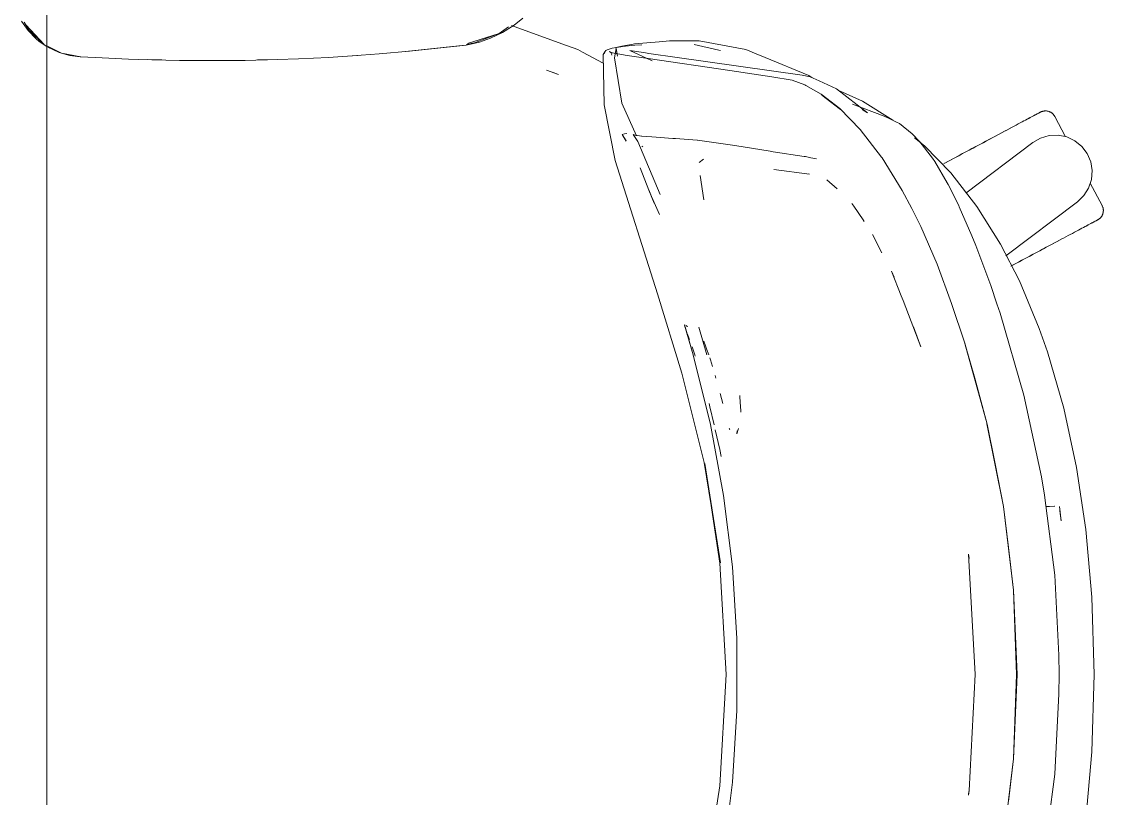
# Model space of a CAD drawing. Header units: millimetres. Extents: x 155927 to 295199, y -4084 to 97293.
# Drawn here: x 202041.3 to 202449.4, y 32101.7 to 32394.6 of the extents above; entities that cross this region are included whole.
import ezdxf

# ---------------------------------------------------------------- set-up
doc = ezdxf.new("R2010")
doc.units = ezdxf.units.MM
doc.header["$MEASUREMENT"] = 0
doc.layers.add('G-IMPT', color=8, linetype='CONTINUOUS', lineweight=9)
doc.layers.add('I-FURN', color=8, linetype='CONTINUOUS', lineweight=9)

msp = doc.modelspace()

# ---------------------------------------------------------------- linework, layer by layer
at = {"layer": 'G-IMPT'}
for p, q in [((202230.41, 32395.87), (202227.1, 32393.25)), ((202043.79, 32391.28), (202041.34, 32394.74)), ((202042.27, 32394.38), (202044.16, 32391.23)), ((202042.96, 32393.32), (202049.87, 32385.92)), ((202042.96, 32393.32), (202044.24, 32391.85)), ((202046.65, 32388.24), (202043.79, 32391.28)), ((202044.16, 32391.23), (202049.87, 32385.92)), ((202044.38, 32391.69), (202047.45, 32388.16)), ((202221.45, 32390.13), (202225.03, 32392.55)), ((202222.78, 32390.52), (202227.1, 32393.25)), ((202226.21, 32393.13), (202245.15, 32386.19)), ((202046.65, 32388.24), (202047.97, 32387.1)), ((202049.87, 32385.92), (202047.45, 32388.16)), ((202050.83, 32385.15), (202047.97, 32387.1)), ((202221.45, 32390.13), (202209.6, 32386.31)), ((202218.75, 32389.23), (202209.6, 32386.31)), ((202212.23, 32386.52), (202221.45, 32390.13)), ((202218.2, 32388.33), (202214.06, 32386.88)), ((202222.78, 32390.52), (202218.2, 32388.33)), ((202221.45, 32390.13), (202218.75, 32389.23)), ((202281.83, 32386.98), (202285.79, 32387.32)), ((202289.96, 32387.32), (202285.79, 32387.32)), ((202296.92, 32387.29), (202289.96, 32387.32)), ((202296.92, 32387.29), (202314.62, 32384.05)), ((202052.1, 32384.82), (202050.83, 32385.45)), ((202051.19, 32384.9), (202055.52, 32382.91)), ((202052.1, 32384.82), (202056.36, 32382.72)), ((202187.66, 32383.38), (202176.27, 32382.39)), ((202209.1, 32385.73), (202186.15, 32383.27)), ((202186.15, 32383.27), (202206.28, 32385.4)), ((202209.1, 32385.73), (202187.66, 32383.38)), ((202209.1, 32385.73), (202206.28, 32385.4)), ((202209.1, 32385.73), (202214.06, 32386.88)), ((202209.18, 32385.94), (202212.23, 32386.52)), ((202245.15, 32386.19), (202251.12, 32384)), ((202252.88, 32383.08), (202251.12, 32384)), ((202260.78, 32378.93), (202252.88, 32383.08)), ((202260.71, 32382.12), (202261.32, 32383.16)), ((202261.19, 32382.53), (202261.32, 32383.16)), ((202261.19, 32382.53), (202261.3, 32383.08)), ((202261.32, 32383.16), (202261.3, 32383.08)), ((202261.7, 32383.65), (202261.32, 32383.16)), ((202262.23, 32383.97), (202261.7, 32383.65)), ((202262.23, 32383.97), (202264.1, 32384.52)), ((202263.59, 32382.93), (202263.08, 32383.33)), ((202264.18, 32382.77), (202263.08, 32383.33)), ((202267.37, 32385.06), (202264.1, 32384.52)), ((202265.7, 32384.46), (202265.01, 32380.88)), ((202267.79, 32385.32), (202265.46, 32384.87)), ((202266.19, 32381.59), (202265.46, 32384.87)), ((202266.19, 32381.59), (202265.7, 32384.46)), ((202267.37, 32385.06), (202267.99, 32385.14)), ((202272.04, 32386.13), (202267.79, 32385.32)), ((202267.99, 32385.14), (202272.68, 32385.65)), ((202270.8, 32383.74), (202279.2, 32379.75)), ((202270.8, 32383.74), (202271.66, 32383.59)), ((202276.69, 32382.76), (202271.66, 32383.59)), ((202272.51, 32386.17), (202272.04, 32386.13)), ((202272.51, 32386.17), (202281.83, 32386.98)), ((202272.68, 32385.65), (202275.27, 32385.87)), ((202295.06, 32385.88), (202304.37, 32383.84)), ((202304.37, 32383.84), (202304.94, 32383.68)), ((202314.62, 32384.05), (202318.48, 32382.46)), ((202059.47, 32381.85), (202055.52, 32382.91)), ((202056.36, 32382.72), (202063.71, 32381.35)), ((202063.48, 32381.35), (202059.47, 32381.85)), ((202069.15, 32381.06), (202063.48, 32381.35)), ((202069.15, 32381.06), (202081.71, 32380.45)), ((202085.25, 32380.32), (202081.71, 32380.45)), ((202100.92, 32379.95), (202085.25, 32380.32)), ((202088.65, 32380.27), (202091.98, 32380.12)), ((202094.2, 32380.12), (202091.98, 32380.12)), ((202100.92, 32379.95), (202105.43, 32379.89)), ((202105.43, 32379.89), (202120.15, 32379.9)), ((202125.62, 32379.97), (202120.15, 32379.9)), ((202125.62, 32379.97), (202137.92, 32380.27)), ((202132.39, 32380.11), (202130.32, 32380.11)), ((202134.05, 32380.19), (202132.39, 32380.11)), ((202145.8, 32380.56), (202137.92, 32380.27)), ((202145.8, 32380.56), (202157.11, 32381.1)), ((202165.98, 32381.66), (202157.11, 32381.1)), ((202165.98, 32381.66), (202176.27, 32382.39)), ((202168.02, 32381.8), (202166.12, 32381.71)), ((202168.02, 32381.8), (202169.44, 32381.93)), ((202261.1, 32363.14), (202260.71, 32382.12)), ((202264.18, 32382.77), (202263.56, 32382.94)), ((202263.56, 32382.94), (202269.83, 32381.83)), ((202263.59, 32382.93), (202263.91, 32382.39)), ((202263.99, 32381.89), (202263.91, 32382.39)), ((202267.73, 32363.84), (202265.01, 32380.88)), ((202269.83, 32381.83), (202277.68, 32380.72)), ((202276.69, 32382.76), (202277.98, 32382.54)), ((202277.68, 32380.72), (202308.56, 32376.16)), ((202288.65, 32381.1), (202277.98, 32382.54)), ((202288.65, 32381.1), (202335.86, 32374.43)), ((202321.85, 32381.07), (202318.48, 32382.46)), ((202338.3, 32374.27), (202321.85, 32381.07)), ((202243.84, 32374.59), (202239.38, 32376.23)), ((202239.38, 32376.23), (202243.26, 32374.85)), ((202243.84, 32374.59), (202243.26, 32374.85)), ((202308.56, 32376.16), (202324.32, 32373.77)), ((202331.99, 32372.47), (202324.32, 32373.77)), ((202331.99, 32372.47), (202336.78, 32370.71)), ((202335.86, 32374.43), (202338.85, 32373.78)), ((202339.47, 32373.5), (202338.3, 32374.27)), ((202342.22, 32372.22), (202338.85, 32373.78)), ((202342.22, 32372.22), (202348.74, 32369.18)), ((202337.21, 32370.5), (202336.78, 32370.71)), ((202343.04, 32367.21), (202337.21, 32370.5)), ((202343.04, 32367.21), (202350.01, 32361.79)), ((202350.22, 32361.49), (202343.27, 32366.89)), ((202343.27, 32366.89), (202346.64, 32364.3)), ((202360.45, 32360.24), (202348.74, 32369.18)), ((202349.93, 32368.51), (202358.56, 32364.53)), ((202261.1, 32363.14), (202265.29, 32342.18)), ((202267.73, 32363.84), (202273.34, 32351.49)), ((202350.22, 32361.49), (202346.64, 32364.3)), ((202354.79, 32363.47), (202366.7, 32358.96)), ((202358.56, 32364.53), (202370, 32357.4)), ((202357.74, 32353.89), (202350.01, 32361.79)), ((202360.45, 32360.24), (202358.41, 32361.4)), ((202368.92, 32357.89), (202366.7, 32358.96)), ((202371.36, 32356.71), (202368.92, 32357.89)), ((202372.5, 32356.1), (202371.36, 32356.71)), ((202372.5, 32356.1), (202377.36, 32352.24)), ((202267.87, 32352.01), (202267.93, 32352.03)), ((202267.87, 32352.01), (202269.46, 32349.55)), ((202268.81, 32352.31), (202267.93, 32352.03)), ((202269.46, 32349.55), (202267.93, 32352.03)), ((202267.93, 32352.03), (202269.42, 32349.56)), ((202269.66, 32352.41), (202268.81, 32352.31)), ((202272.8, 32351.72), (202272.08, 32352)), ((202272.08, 32352), (202273.84, 32349.34)), ((202272.8, 32351.72), (202272.81, 32351.71)), ((202275.19, 32351.42), (202272.81, 32351.71)), ((202275.19, 32351.42), (202275.27, 32351.41)), ((202279.15, 32351.12), (202275.27, 32351.41)), ((202287.01, 32350.55), (202279.15, 32351.12)), ((202287.99, 32350.48), (202287.01, 32350.55)), ((202296.23, 32349.86), (202287.99, 32350.48)), ((202357.74, 32353.89), (202365.76, 32343.46)), ((202377.36, 32352.24), (202380.26, 32349.21)), ((202381.93, 32347.79), (202378.25, 32350.79)), ((202273.84, 32349.34), (202282.27, 32329.36)), ((202275.29, 32347.62), (202275.72, 32347.35)), ((202296.23, 32349.86), (202296.31, 32349.85)), ((202310.38, 32347.82), (202296.31, 32349.85)), ((202310.38, 32347.82), (202323.74, 32345.71)), ((202380.26, 32349.21), (202384.97, 32343.08)), ((202381.93, 32347.79), (202391.88, 32337.5)), ((202281.28, 32291.94), (202265.29, 32342.18)), ((202296.97, 32341.47), (202298.61, 32342.75)), ((202323.74, 32345.71), (202324.25, 32345.63)), ((202324.86, 32345.53), (202324.25, 32345.63)), ((202324.86, 32345.53), (202336.58, 32343.73)), ((202336.58, 32343.73), (202337.05, 32343.66)), ((202339.03, 32343.23), (202337.05, 32343.66)), ((202341.2, 32342.77), (202339.03, 32343.23)), ((202365.93, 32343.2), (202365.76, 32343.46)), ((202369.81, 32337.1), (202365.93, 32343.2)), ((202384.97, 32343.08), (202385.83, 32341.79)), ((202277.97, 32330.99), (202274.72, 32339.46)), ((202325.16, 32338.85), (202338.52, 32337.07)), ((202390.57, 32333.79), (202385.83, 32341.79)), ((202297.33, 32336.53), (202298.73, 32327.36)), ((202297.33, 32336.53), (202297.37, 32336.18)), ((202338.52, 32337.07), (202338.04, 32337.22)), ((202349.01, 32331.57), (202345.11, 32334.91)), ((202369.81, 32337.1), (202373.58, 32330.87)), ((202401.69, 32324.9), (202391.88, 32337.5)), ((202279.99, 32326.09), (202277.97, 32331.2)), ((202277.97, 32331.2), (202280, 32326.08)), ((202277.97, 32330.99), (202279.99, 32326.09)), ((202377.15, 32324.08), (202373.58, 32330.87)), ((202390.87, 32333.19), (202390.57, 32333.79)), ((202390.87, 32333.19), (202394.87, 32325.18)), ((202279, 32328.62), (202282.04, 32321.9)), ((202355.29, 32324.94), (202354.54, 32326.04)), ((202355.29, 32324.94), (202358.78, 32319.81)), ((202377.15, 32324.08), (202380.54, 32317.36)), ((202395.09, 32324.74), (202394.87, 32325.18)), ((202395.09, 32324.74), (202399.87, 32313.78)), ((202410.66, 32310.6), (202401.69, 32324.9)), ((202358.78, 32319.81), (202359.18, 32319.23)), ((202362.31, 32314.33), (202365.86, 32307.36)), ((202386.72, 32303.13), (202380.54, 32317.36)), ((202399.87, 32313.78), (202401.35, 32310.1)), ((202406.95, 32295.03), (202401.35, 32310.1)), ((202417.76, 32296.82), (202410.66, 32310.6)), ((202392.18, 32288.25), (202386.72, 32303.13)), ((202373.21, 32291.17), (202369.49, 32300.5)), ((202369.49, 32300.5), (202370.48, 32298.25)), ((202406.95, 32295.03), (202409.29, 32288.21)), ((202425.27, 32278.85), (202417.76, 32296.82)), ((202290.47, 32261.96), (202281.28, 32291.94)), ((202373.87, 32289.44), (202373.21, 32291.17)), ((202380.59, 32272), (202373.87, 32289.44)), ((202392.18, 32288.25), (202397.18, 32273.33)), ((202410.48, 32284.6), (202409.29, 32288.21)), ((202410.48, 32284.6), (202419.42, 32253.77)), ((202291.43, 32280.14), (202291.56, 32280.38)), ((202294.7, 32268.92), (202291.43, 32280.14)), ((202294.7, 32268.92), (202291.58, 32279.74)), ((202291.63, 32279.45), (202291.58, 32279.74)), ((202294.7, 32268.92), (202291.63, 32279.45)), ((202292.52, 32279.6), (202291.91, 32279.98)), ((202292.52, 32279.6), (202292.31, 32279.75)), ((202299.89, 32268.91), (202296.85, 32279.34)), ((202380.59, 32272), (202377.86, 32279.43)), ((202425.27, 32278.85), (202428.35, 32270.12)), ((202292.97, 32275.66), (202292.57, 32276.73)), ((202293.32, 32274.69), (202292.97, 32275.66)), ((202298.77, 32274.09), (202299.53, 32271.93)), ((202400.91, 32260.08), (202397.14, 32273.25)), ((202405.57, 32242.84), (202397.14, 32273.25)), ((202405.57, 32242.84), (202397.18, 32273.33)), ((202294.3, 32271.94), (202294.59, 32271.14)), ((202295.32, 32268.91), (202294.59, 32271.14)), ((202301.24, 32242.6), (202294.7, 32268.92)), ((202295.32, 32268.91), (202295.47, 32268.46)), ((202299.78, 32271.21), (202299.53, 32271.93)), ((202299.78, 32271.21), (202300.55, 32268.91)), ((202428.35, 32270.12), (202434.52, 32248.87)), ((202300.93, 32267.77), (202301.18, 32266.99)), ((202301.18, 32266.99), (202301.97, 32264.5)), ((202290.47, 32261.96), (202298.78, 32228.28)), ((202302.96, 32261.2), (202303.29, 32260.08)), ((202400.91, 32260.08), (202405.57, 32242.84)), ((202304.87, 32254.41), (202305.86, 32250.55)), ((202304.87, 32254.41), (202305.26, 32252.89)), ((202312.29, 32253.06), (202312.25, 32253.54)), ((202312.56, 32249.35), (202312.29, 32253.06)), ((202426.09, 32222.98), (202419.42, 32253.77)), ((202301.01, 32249.33), (202300.67, 32250.62)), ((202302.56, 32242.58), (202301.01, 32249.33)), ((202312.56, 32249.35), (202312.66, 32247.98)), ((202434.52, 32248.87), (202439.33, 32226.51)), ((202312.67, 32247.28), (202312.66, 32247.98)), ((202301.24, 32242.6), (202306.18, 32215.93)), ((202304.72, 32233.19), (202303.02, 32240.61)), ((202308.46, 32240.79), (202308.33, 32241.2)), ((202311.13, 32239.19), (202311.82, 32241.14)), ((202311.13, 32239.19), (202311.35, 32240.24)), ((202411.74, 32211.71), (202405.53, 32242.95)), ((202405.53, 32242.95), (202411.74, 32211.79)), ((202405.57, 32242.84), (202408.64, 32227.81)), ((202305.19, 32230.55), (202304.72, 32233.19)), ((202298.78, 32228.28), (202305.04, 32190.54)), ((202304.78, 32190.37), (202299.04, 32227.9)), ((202305.04, 32190.54), (202299.04, 32227.9)), ((202411.74, 32211.71), (202408.64, 32227.81)), ((202442.83, 32203.09), (202439.33, 32226.51)), ((202427.28, 32216.06), (202426.09, 32222.98)), ((202306.18, 32215.93), (202309.47, 32189.01)), ((202431.09, 32185.89), (202427.28, 32216.06)), ((202415.56, 32180.2), (202411.74, 32211.79)), ((202413.69, 32196.23), (202411.74, 32211.71)), ((202415.53, 32180.16), (202411.74, 32211.71)), ((202427.83, 32211.71), (202429.07, 32211.75)), ((202431.16, 32211.82), (202429.07, 32211.75)), ((202431.16, 32211.82), (202431.05, 32211.82)), ((202432.92, 32211.79), (202433.57, 32206.38)), ((202433.01, 32210.15), (202433.57, 32206.38)), ((202445.09, 32177.52), (202442.83, 32203.09)), ((202413.69, 32196.23), (202415.53, 32180.16)), ((202398.52, 32193.66), (202398.57, 32193.41)), ((202401.07, 32148.38), (202398.57, 32193.72)), ((202398.57, 32193.72), (202398.8, 32192.11)), ((202398.8, 32192.11), (202398.57, 32193.41)), ((202304.78, 32190.37), (202307.13, 32148.38)), ((202311.13, 32161.94), (202309.47, 32189.01)), ((202432.7, 32155.69), (202431.09, 32185.89)), ((202415.53, 32180.16), (202416.2, 32165.26)), ((202415.53, 32180.16), (202416.67, 32148.38)), ((202416.9, 32148.38), (202415.56, 32180.2)), ((202445.94, 32148.38), (202445.09, 32177.52)), ((202416.2, 32165.26), (202416.67, 32148.38)), ((202311.13, 32134.82), (202311.13, 32161.94)), ((202432.7, 32155.69), (202432.8, 32148.38)), ((202304.78, 32106.39), (202307.13, 32148.38)), ((202401.13, 32148.38), (202398.8, 32104.65)), ((202401.07, 32148.38), (202398.8, 32104.65)), ((202415.53, 32116.6), (202416.67, 32148.38)), ((202415.56, 32116.56), (202416.9, 32148.38)), ((202416.2, 32131.5), (202416.67, 32148.38)), ((202432.7, 32141.07), (202432.8, 32148.38)), ((202445.09, 32119.24), (202445.94, 32148.38)), ((202432.7, 32141.07), (202431.09, 32110.86)), ((202311.13, 32134.82), (202309.47, 32107.75)), ((202416.2, 32131.5), (202415.53, 32116.6)), ((202442.83, 32093.67), (202445.09, 32119.24)), ((202415.53, 32116.6), (202411.74, 32085.05)), ((202415.56, 32116.56), (202411.74, 32084.97)), ((202415.53, 32116.6), (202413.69, 32100.52)), ((202431.09, 32110.86), (202427.28, 32080.69)), ((202298.78, 32068.48), (202304.78, 32106.39)), ((202306.18, 32080.83), (202309.47, 32107.75)), ((202398.52, 32103.1), (202398.57, 32103.35)), ((202398.8, 32104.65), (202398.54, 32102.87)), ((202398.8, 32104.65), (202398.57, 32103.35))]:
    msp.add_line(p, q, dxfattribs=at)
at = {"layer": 'I-FURN'}
for p, q in [((202050.83, 31426.14), (202050.83, 32826.14)), ((202050.83, 32826.14), (202050.83, 31426.14)), ((202421.58, 32358.23), (202422.11, 32358.51)), ((202422.39, 32358.66), (202421.87, 32358.38)), ((202422.11, 32358.51), (202422.61, 32358.78)), ((202422.87, 32358.91), (202422.39, 32358.66)), ((202422.61, 32358.78), (202423.08, 32359.03)), ((202423.32, 32359.15), (202422.87, 32358.91)), ((202423.08, 32359.03), (202423.51, 32359.25)), ((202423.73, 32359.37), (202423.32, 32359.15)), ((202423.51, 32359.25), (202423.9, 32359.46)), ((202424.1, 32359.57), (202423.73, 32359.37)), ((202423.9, 32359.46), (202424.26, 32359.65)), ((202424.43, 32359.75), (202424.1, 32359.57)), ((202424.26, 32359.65), (202424.58, 32359.82)), ((202424.73, 32359.9), (202424.43, 32359.75)), ((202424.58, 32359.82), (202424.85, 32359.97)), ((202424.99, 32360.04), (202424.73, 32359.9)), ((202424.85, 32359.97), (202425.1, 32360.1)), ((202425.21, 32360.16), (202424.99, 32360.04)), ((202425.1, 32360.1), (202425.3, 32360.2)), ((202425.39, 32360.25), (202425.21, 32360.16)), ((202425.3, 32360.2), (202425.46, 32360.29)), ((202425.53, 32360.33), (202425.39, 32360.25)), ((202425.46, 32360.29), (202425.58, 32360.36)), ((202425.63, 32360.38), (202425.53, 32360.33)), ((202425.58, 32360.36), (202425.66, 32360.4)), ((202425.69, 32360.41), (202425.63, 32360.38)), ((202425.66, 32360.4), (202425.7, 32360.42)), ((202425.71, 32360.42), (202425.69, 32360.41)), ((202425.7, 32360.42), (202425.71, 32360.42)), ((202425.71, 32360.42), (202425.85, 32360.5)), ((202425.85, 32360.5), (202426, 32360.56)), ((202426, 32360.56), (202426.15, 32360.63)), ((202426.15, 32360.63), (202426.3, 32360.68)), ((202426.3, 32360.68), (202426.45, 32360.73)), ((202426.45, 32360.73), (202426.61, 32360.77)), ((202426.61, 32360.77), (202426.77, 32360.81)), ((202426.77, 32360.81), (202426.93, 32360.84)), ((202426.93, 32360.84), (202427.08, 32360.86)), ((202427.08, 32360.86), (202427.25, 32360.88)), ((202427.25, 32360.88), (202427.41, 32360.89)), ((202427.41, 32360.89), (202427.57, 32360.9)), ((202427.57, 32360.9), (202427.73, 32360.89)), ((202427.73, 32360.89), (202427.89, 32360.89)), ((202427.89, 32360.89), (202428.05, 32360.87)), ((202428.05, 32360.87), (202428.21, 32360.85)), ((202428.21, 32360.85), (202428.37, 32360.82)), ((202428.37, 32360.82), (202428.53, 32360.79)), ((202428.53, 32360.79), (202428.68, 32360.75)), ((202428.68, 32360.75), (202428.84, 32360.7)), ((202428.84, 32360.7), (202428.99, 32360.65)), ((202428.99, 32360.65), (202429.14, 32360.59)), ((202429.14, 32360.59), (202429.29, 32360.53)), ((202429.29, 32360.53), (202429.43, 32360.46)), ((202429.43, 32360.46), (202429.57, 32360.38)), ((202429.57, 32360.38), (202429.71, 32360.3)), ((202429.71, 32360.3), (202429.85, 32360.21)), ((202429.85, 32360.21), (202429.98, 32360.12)), ((202429.98, 32360.12), (202430.11, 32360.02)), ((202430.11, 32360.02), (202430.23, 32359.92)), ((202430.23, 32359.92), (202430.35, 32359.81)), ((202430.35, 32359.81), (202430.47, 32359.7)), ((202430.47, 32359.7), (202430.58, 32359.58)), ((202430.58, 32359.58), (202430.69, 32359.46)), ((202430.69, 32359.46), (202430.79, 32359.34)), ((202430.79, 32359.34), (202430.88, 32359.21)), ((202430.88, 32359.21), (202430.97, 32359.07)), ((202430.97, 32359.07), (202431.06, 32358.94)), ((202431.06, 32358.94), (202431.14, 32358.8)), ((202431.14, 32358.8), (202431.16, 32358.76)), ((202435.19, 32351.18), (202431.16, 32358.76)), ((202413.69, 32354.04), (202414.54, 32354.49)), ((202414.99, 32354.72), (202414.15, 32354.28)), ((202415.8, 32355.16), (202414.99, 32354.72)), ((202416.59, 32355.57), (202415.8, 32355.16)), ((202417.35, 32355.98), (202416.59, 32355.57)), ((202418.09, 32356.37), (202417.35, 32355.98)), ((202418.79, 32356.75), (202418.09, 32356.37)), ((202419.47, 32357.11), (202418.79, 32356.75)), ((202420.12, 32357.45), (202419.47, 32357.11)), ((202420.74, 32357.78), (202420.12, 32357.45)), ((202421.32, 32358.09), (202420.74, 32357.78)), ((202421.01, 32357.92), (202421.58, 32358.23)), ((202421.87, 32358.38), (202421.32, 32358.09)), ((202406.81, 32350.38), (202405.83, 32349.86)), ((202406.28, 32350.1), (202407.26, 32350.61)), ((202407.78, 32350.89), (202406.81, 32350.38)), ((202407.26, 32350.61), (202408.22, 32351.13)), ((202408.74, 32351.4), (202407.78, 32350.89)), ((202408.22, 32351.13), (202409.17, 32351.63)), ((202409.68, 32351.9), (202408.74, 32351.4)), ((202409.17, 32351.63), (202410.11, 32352.13)), ((202410.61, 32352.4), (202409.68, 32351.9)), ((202410.11, 32352.13), (202411.03, 32352.62)), ((202411.52, 32352.88), (202410.61, 32352.4)), ((202411.03, 32352.62), (202411.94, 32353.1)), ((202412.42, 32353.36), (202411.52, 32352.88)), ((202411.94, 32353.1), (202412.83, 32353.57)), ((202413.3, 32353.82), (202412.42, 32353.36)), ((202412.83, 32353.57), (202413.69, 32354.04)), ((202414.15, 32354.28), (202413.3, 32353.82)), ((202422.82, 32348.98), (202425.73, 32350.67)), ((202425.73, 32350.67), (202428.97, 32351.61)), ((202428.97, 32351.61), (202432.34, 32351.75)), ((202432.34, 32351.75), (202435.65, 32351.08)), ((202435.65, 32351.08), (202438.7, 32349.64)), ((202397.5, 32329.9), (202422.82, 32348.98)), ((202398.29, 32345.85), (202399.3, 32346.38)), ((202399.84, 32346.67), (202398.83, 32346.13)), ((202399.3, 32346.38), (202400.3, 32346.91)), ((202400.84, 32347.2), (202399.84, 32346.67)), ((202400.3, 32346.91), (202401.31, 32347.45)), ((202401.85, 32347.74), (202400.84, 32347.2)), ((202401.31, 32347.45), (202402.31, 32347.98)), ((202402.85, 32348.27), (202401.85, 32347.74)), ((202402.31, 32347.98), (202403.31, 32348.52)), ((202403.85, 32348.8), (202402.85, 32348.27)), ((202403.31, 32348.52), (202404.31, 32349.05)), ((202404.85, 32349.33), (202403.85, 32348.8)), ((202404.31, 32349.05), (202405.3, 32349.57)), ((202405.83, 32349.86), (202404.85, 32349.33)), ((202405.3, 32349.57), (202406.28, 32350.1)), ((202438.7, 32349.64), (202441.32, 32347.51)), ((202441.32, 32347.51), (202443.35, 32344.82)), ((202390.53, 32341.72), (202391.46, 32342.22)), ((202391.97, 32342.49), (202391.03, 32341.99)), ((202391.46, 32342.22), (202392.41, 32342.72)), ((202392.92, 32342.99), (202391.97, 32342.49)), ((202392.41, 32342.72), (202393.37, 32343.23)), ((202393.89, 32343.5), (202392.92, 32342.99)), ((202393.37, 32343.23), (202394.33, 32343.74)), ((202394.86, 32344.02), (202393.89, 32343.5)), ((202394.33, 32343.74), (202395.31, 32344.26)), ((202395.85, 32344.55), (202394.86, 32344.02)), ((202395.31, 32344.26), (202396.3, 32344.79)), ((202396.84, 32345.07), (202395.85, 32344.55)), ((202396.3, 32344.79), (202397.29, 32345.32)), ((202397.83, 32345.6), (202396.84, 32345.07)), ((202397.29, 32345.32), (202398.29, 32345.85)), ((202398.83, 32346.13), (202397.83, 32345.6)), ((202443.35, 32344.82), (202444.67, 32341.71)), ((202390.11, 32341.5), (202389.21, 32341.02)), ((202389.62, 32341.24), (202390.53, 32341.72)), ((202391.03, 32341.99), (202390.11, 32341.5)), ((202444.67, 32341.71), (202445.22, 32338.39)), ((202445.22, 32338.39), (202444.95, 32335.02)), ((202444.95, 32335.02), (202443.89, 32331.82)), ((202443.89, 32331.82), (202442.09, 32328.97)), ((202448.97, 32325.26), (202444.5, 32333.67)), ((202439.66, 32326.63), (202412.59, 32306.23)), ((202442.09, 32328.97), (202439.66, 32326.63)), ((202448.97, 32325.26), (202449.05, 32325.12)), ((202449.05, 32325.12), (202449.11, 32324.97)), ((202449.14, 32321.83), (202449.07, 32321.68)), ((202449.11, 32324.97), (202449.17, 32324.82)), ((202449.2, 32321.98), (202449.14, 32321.83)), ((202449.17, 32324.82), (202449.23, 32324.67)), ((202449.25, 32322.13), (202449.2, 32321.98)), ((202449.23, 32324.67), (202449.28, 32324.51)), ((202449.3, 32322.29), (202449.25, 32322.13)), ((202449.28, 32324.51), (202449.32, 32324.36)), ((202449.34, 32322.44), (202449.3, 32322.29)), ((202449.32, 32324.36), (202449.36, 32324.2)), ((202449.37, 32322.6), (202449.34, 32322.44)), ((202449.36, 32324.2), (202449.39, 32324.04)), ((202449.4, 32322.76), (202449.37, 32322.6)), ((202449.39, 32324.04), (202449.41, 32323.88)), ((202449.42, 32322.92), (202449.4, 32322.76)), ((202449.41, 32323.88), (202449.43, 32323.72)), ((202449.43, 32323.08), (202449.42, 32322.92)), ((202449.43, 32323.72), (202449.44, 32323.56)), ((202449.44, 32323.24), (202449.43, 32323.08)), ((202449.44, 32323.56), (202449.44, 32323.4)), ((202449.44, 32323.4), (202449.44, 32323.24)), ((202443.47, 32317.77), (202442.92, 32317.47)), ((202443.17, 32317.61), (202443.71, 32317.9)), ((202443.98, 32318.04), (202443.47, 32317.77)), ((202443.71, 32317.9), (202444.21, 32318.16)), ((202444.47, 32318.3), (202443.98, 32318.04)), ((202444.21, 32318.16), (202444.68, 32318.41)), ((202444.91, 32318.54), (202444.47, 32318.3)), ((202444.68, 32318.41), (202445.1, 32318.64)), ((202445.32, 32318.75), (202444.91, 32318.54)), ((202445.1, 32318.64), (202445.5, 32318.85)), ((202445.69, 32318.95), (202445.32, 32318.75)), ((202445.5, 32318.85), (202445.85, 32319.04)), ((202446.03, 32319.13), (202445.69, 32318.95)), ((202445.85, 32319.04), (202446.17, 32319.21)), ((202446.33, 32319.29), (202446.03, 32319.13)), ((202446.17, 32319.21), (202446.45, 32319.35)), ((202446.59, 32319.43), (202446.33, 32319.29)), ((202446.45, 32319.35), (202446.69, 32319.48)), ((202446.8, 32319.54), (202446.59, 32319.43)), ((202446.69, 32319.48), (202446.89, 32319.59)), ((202446.98, 32319.64), (202446.8, 32319.54)), ((202446.89, 32319.59), (202447.05, 32319.68)), ((202447.13, 32319.71), (202446.98, 32319.64)), ((202447.05, 32319.68), (202447.18, 32319.74)), ((202447.23, 32319.77), (202447.13, 32319.71)), ((202447.18, 32319.74), (202447.26, 32319.78)), ((202447.29, 32319.8), (202447.23, 32319.77)), ((202447.26, 32319.78), (202447.3, 32319.81)), ((202447.31, 32319.81), (202447.29, 32319.8)), ((202447.3, 32319.81), (202447.31, 32319.81)), ((202447.34, 32319.83), (202447.31, 32319.81)), ((202447.48, 32319.91), (202447.34, 32319.83)), ((202447.62, 32320), (202447.48, 32319.91)), ((202447.75, 32320.09), (202447.62, 32320)), ((202447.88, 32320.18), (202447.75, 32320.09)), ((202448.01, 32320.28), (202447.88, 32320.18)), ((202448.13, 32320.39), (202448.01, 32320.28)), ((202448.25, 32320.5), (202448.13, 32320.39)), ((202448.36, 32320.62), (202448.25, 32320.5)), ((202448.47, 32320.74), (202448.36, 32320.62)), ((202448.57, 32320.86), (202448.47, 32320.74)), ((202448.67, 32320.99), (202448.57, 32320.86)), ((202448.76, 32321.12), (202448.67, 32320.99)), ((202448.85, 32321.26), (202448.76, 32321.12)), ((202448.93, 32321.4), (202448.85, 32321.26)), ((202449, 32321.54), (202448.93, 32321.4)), ((202449.07, 32321.68), (202449, 32321.54)), ((202435.29, 32313.42), (202436.14, 32313.87)), ((202436.14, 32313.87), (202436.96, 32314.31)), ((202436.96, 32314.31), (202437.76, 32314.73)), ((202437.76, 32314.73), (202438.54, 32315.15)), ((202438.54, 32315.15), (202439.29, 32315.55)), ((202439.29, 32315.55), (202440.01, 32315.93)), ((202440.01, 32315.93), (202440.7, 32316.3)), ((202440.7, 32316.3), (202441.37, 32316.65)), ((202441.37, 32316.65), (202442, 32316.99)), ((202442, 32316.99), (202442.6, 32317.31)), ((202442.92, 32317.47), (202442.33, 32317.16)), ((202442.6, 32317.31), (202443.17, 32317.61)), ((202428.41, 32309.76), (202427.43, 32309.24)), ((202427.88, 32309.48), (202428.85, 32310)), ((202429.38, 32310.28), (202428.41, 32309.76)), ((202428.85, 32310), (202429.82, 32310.51)), ((202430.33, 32310.78), (202429.38, 32310.28)), ((202429.82, 32310.51), (202430.77, 32311.02)), ((202431.28, 32311.29), (202430.33, 32310.78)), ((202430.77, 32311.02), (202431.71, 32311.51)), ((202432.21, 32311.78), (202431.28, 32311.29)), ((202431.71, 32311.51), (202432.63, 32312.01)), ((202433.12, 32312.27), (202432.21, 32311.78)), ((202432.63, 32312.01), (202433.53, 32312.49)), ((202433.53, 32312.49), (202434.42, 32312.96)), ((202434.42, 32312.96), (202435.29, 32313.42)), ((202420.43, 32305.52), (202419.43, 32304.99)), ((202419.89, 32305.23), (202420.89, 32305.76)), ((202421.43, 32306.05), (202420.43, 32305.52)), ((202420.89, 32305.76), (202421.9, 32306.3)), ((202422.44, 32306.59), (202421.43, 32306.05)), ((202421.9, 32306.3), (202422.9, 32306.83)), ((202423.44, 32307.12), (202422.44, 32306.59)), ((202422.9, 32306.83), (202423.91, 32307.37)), ((202424.45, 32307.66), (202423.44, 32307.12)), ((202423.91, 32307.37), (202424.91, 32307.9)), ((202425.45, 32308.19), (202424.45, 32307.66)), ((202424.91, 32307.9), (202425.91, 32308.43)), ((202426.44, 32308.72), (202425.45, 32308.19)), ((202425.91, 32308.43), (202426.9, 32308.96)), ((202427.43, 32309.24), (202426.44, 32308.72)), ((202426.9, 32308.96), (202427.88, 32309.48)), ((202415.48, 32302.89), (202414.52, 32302.38)), ((202414.96, 32302.61), (202415.93, 32303.13)), ((202416.46, 32303.41), (202415.48, 32302.89)), ((202415.93, 32303.13), (202416.91, 32303.65)), ((202417.44, 32303.93), (202416.46, 32303.41)), ((202416.91, 32303.65), (202417.9, 32304.17)), ((202418.43, 32304.46), (202417.44, 32303.93)), ((202417.9, 32304.17), (202418.89, 32304.7)), ((202419.43, 32304.99), (202418.43, 32304.46)), ((202418.89, 32304.7), (202419.89, 32305.23))]:
    msp.add_line(p, q, dxfattribs=at)

doc.saveas('drawing.dxf')
